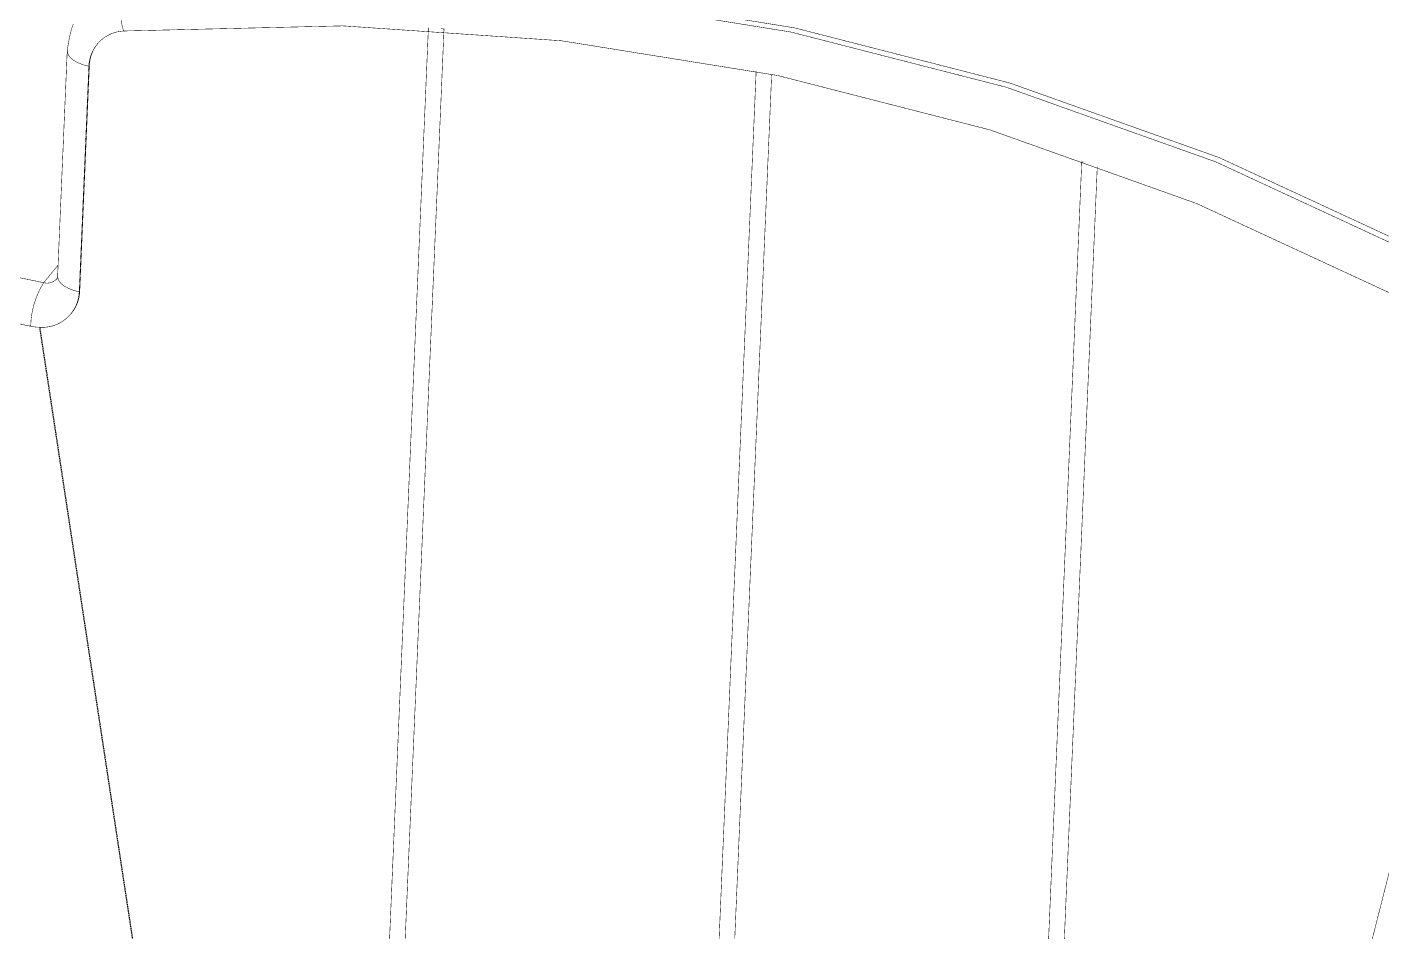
# Model space of a CAD drawing. Header units: inches. Extents: x 0 to 35.2, y -0.7 to 15.9.
# Drawn here: x 13.351 to 14.688, y 2.851 to 3.745 of the extents above; entities that cross this region are included whole.
import ezdxf

# ---------------------------------------------------------------- set-up
doc = ezdxf.new("R2010")
doc.units = ezdxf.units.IN
doc.header["$MEASUREMENT"] = 0
doc.layers.add('Dimensions', color=6, linetype='Continuous')

msp = doc.modelspace()

# ---------------------------------------------------------------- linework, layer by layer
at = {"layer": 'Dimensions'}
for points in [[(13.4496, 3.7843, 0.0005, 0.0005, -0.138023), (14.7231, 3.5193, 0.0005, 0.0005, 0)], [(13.453, 3.7884, 0.0005, 0.0005, -0.138023), (14.7266, 3.5235, 0.0005, 0.0005, 0)], [(13.446, 3.7407, 0.0005, 0.0005, -0.202599), (13.4496, 3.7843, 0.0005, 0.0005, 0)], [(13.3937, 3.739, 0.0005, 0.0005, -0.032181), (13.3964, 3.7476, 0.0005, 0.0005, 0)], [(13.446, 3.7407, 0.0005, 0.0005, -0.138023), (14.7014, 3.4795, 0.0005, 0.0005, 0)], [(13.3918, 3.7301, 0.0005, 0.0005, -0.019403), (13.3937, 3.739, 0.0005, 0.0005, 0)], [(13.4117, 3.7059, 0.0005, 0.0005, -0.390557), (13.446, 3.7407, 0.0005, 0.0005, 0)], [(13.68, 2.174, 0.0005, 0.0005, 0), (13.7469, 3.7439, 0.0005, 0.0005, 0)], [(13.6953, 2.1708, 0.0005, 0.0005, 0), (13.7623, 3.7426, 0.0005, 0.0005, 0)], [(13.7598, 3.7431, 0.0005, 0.0005, 0), (13.7623, 3.7426, 0.0005, 0.0005, 0)], [(13.3809, 3.4985, 0.0005, 0.0005, 0), (13.3904, 3.7212, 0.0005, 0.0005, 0)], [(13.3904, 3.7212, 0.0005, 0.0005, -0.006493), (13.3918, 3.7301, 0.0005, 0.0005, 0)], [(13.3904, 3.7212, 0.0005, 0.0005, 0), (13.3905, 3.7204, 0.0005, 0.0005, 0)], [(13.3905, 3.7204, 0.0005, 0.0005, 0), (13.3913, 3.7174, 0.0005, 0.0005, 0)], [(13.3913, 3.7174, 0.0005, 0.0005, 0), (13.3934, 3.7145, 0.0005, 0.0005, 0)], [(13.4123, 3.7066, 0.0005, 0.0005, -0.164398), (13.4204, 3.7283, 0.0005, 0.0005, 0)], [(13.3934, 3.7145, 0.0005, 0.0005, 0), (13.3966, 3.7118, 0.0005, 0.0005, 0)], [(13.3966, 3.7118, 0.0005, 0.0005, 0), (13.4009, 3.7094, 0.0005, 0.0005, 0)], [(13.4009, 3.7094, 0.0005, 0.0005, 0), (13.406, 3.7074, 0.0005, 0.0005, 0)], [(13.4022, 3.4831, 0.0005, 0.0005, 0), (13.4117, 3.7059, 0.0005, 0.0005, 0)], [(13.4028, 3.4838, 0.0005, 0.0005, 0), (13.4123, 3.7066, 0.0005, 0.0005, 0)], [(13.406, 3.7074, 0.0005, 0.0005, 0), (13.4117, 3.7059, 0.0005, 0.0005, 0)], [(13.4117, 3.7059, 0.0005, 0.0005, 0), (13.4123, 3.7066, 0.0005, 0.0005, 0)], [(14.0024, 2.1069, 0.0005, 0.0005, 0), (14.0704, 3.7011, 0.0005, 0.0005, 0)], [(14.0177, 2.1037, 0.0005, 0.0005, 0), (14.0857, 3.6979, 0.0005, 0.0005, 0)], [(12.7143, 3.628, 0.0005, 0.0005, 0), (13.3671, 3.4922, 0.0005, 0.0005, 0)], [(14.3248, 2.0399, 0.0005, 0.0005, 0), (14.3918, 3.6116, 0.0005, 0.0005, 0)], [(14.3918, 3.6116, 0.0005, 0.0005, 0), (14.3933, 3.6113, 0.0005, 0.0005, 0)], [(14.3402, 2.0367, 0.0005, 0.0005, 0), (14.4071, 3.6064, 0.0005, 0.0005, 0)], [(12.7016, 3.585, 0.0005, 0.0005, 0), (13.3543, 3.4492, 0.0005, 0.0005, 0)], [(13.3671, 3.4922, 0.0005, 0.0005, 0), (13.3814, 3.5096, 0.0005, 0.0005, 0)], [(13.3543, 3.4492, 0.0005, 0.0005, -0.135237), (13.3671, 3.4922, 0.0005, 0.0005, 0)], [(13.3804, 3.4963, 0.0005, 0.0005, -0.284279), (13.3671, 3.4922, 0.0005, 0.0005, 0)], [(13.3805, 3.4964, 0.0005, 0.0005, -0.049032), (13.3803, 3.4963, 0.0005, 0.0005, 0)], [(13.3806, 3.4966, 0.0005, 0.0005, -0.080159), (13.3805, 3.4964, 0.0005, 0.0005, 0)], [(13.3807, 3.497, 0.0005, 0.0005, -0.049369), (13.3806, 3.4966, 0.0005, 0.0005, 0)], [(13.3809, 3.4985, 0.0005, 0.0005, -0.024346), (13.3807, 3.497, 0.0005, 0.0005, 0)], [(13.3809, 3.498, 0.0005, 0.0005, 0), (13.3809, 3.4985, 0.0005, 0.0005, 0)], [(13.3809, 3.498, 0.0005, 0.0005, 0), (13.381, 3.4977, 0.0005, 0.0005, 0)], [(13.381, 3.4977, 0.0005, 0.0005, 0), (13.3818, 3.4947, 0.0005, 0.0005, 0)], [(13.3818, 3.4947, 0.0005, 0.0005, 0), (13.3839, 3.4918, 0.0005, 0.0005, 0)], [(13.3839, 3.4918, 0.0005, 0.0005, 0), (13.3871, 3.489, 0.0005, 0.0005, 0)], [(13.4022, 3.4831, 0.0005, 0.0005, -0.425432), (13.3629, 3.4482, 0.0005, 0.0005, 0)], [(13.3871, 3.489, 0.0005, 0.0005, 0), (13.3914, 3.4867, 0.0005, 0.0005, 0)], [(13.3914, 3.4867, 0.0005, 0.0005, 0), (13.3965, 3.4847, 0.0005, 0.0005, 0)], [(13.4028, 3.4838, 0.0005, 0.0005, -0.164822), (13.3947, 3.4621, 0.0005, 0.0005, 0)], [(13.3965, 3.4847, 0.0005, 0.0005, 0), (13.4022, 3.4831, 0.0005, 0.0005, 0)], [(13.4022, 3.4831, 0.0005, 0.0005, 0), (13.4028, 3.4838, 0.0005, 0.0005, 0)], [(13.3942, 3.4614, 0.0005, 0.0005, 0), (13.3947, 3.4621, 0.0005, 0.0005, 0)], [(13.3629, 3.4482, 0.0005, 0.0005, -0.04409), (13.3543, 3.4492, 0.0005, 0.0005, 0)], [(13.3629, 3.4482, 0.0005, 0.0005, 0), (13.5524, 2.1997, 0.0005, 0.0005, 0)], [(13.3636, 3.4482, 0.0005, 0.0005, 0), (13.5529, 2.2004, 0.0005, 0.0005, 0)], [(14.4666, 2.0095, 0.0005, 0.0005, 0), (14.7582, 3.1579, 0.0005, 0.0005, 0)]]:
    msp.add_lwpolyline(points, format="xyseb", dxfattribs=at)
for points in [[(13.3935, 3.739, 0.00025, 0.00025, 1), (13.3938, 3.739, 0.00025, 0.00025, 1)], [(13.3935, 3.739, 0.00025, 0.00025, 1), (13.3938, 3.739, 0.00025, 0.00025, 1)], [(13.4458, 3.7407, 0.00025, 0.00025, 1), (13.4461, 3.7407, 0.00025, 0.00025, 1)], [(13.4458, 3.7407, 0.00025, 0.00025, 1), (13.4461, 3.7407, 0.00025, 0.00025, 1)], [(13.4458, 3.7407, 0.00025, 0.00025, 1), (13.4461, 3.7407, 0.00025, 0.00025, 1)], [(13.7468, 3.7439, 0.00025, 0.00025, 1), (13.747, 3.7439, 0.00025, 0.00025, 1)], [(13.7596, 3.7431, 0.00025, 0.00025, 1), (13.7599, 3.7431, 0.00025, 0.00025, 1)], [(13.7622, 3.7426, 0.00025, 0.00025, 1), (13.7625, 3.7426, 0.00025, 0.00025, 1)], [(13.7622, 3.7426, 0.00025, 0.00025, 1), (13.7625, 3.7426, 0.00025, 0.00025, 1)], [(13.3903, 3.7212, 0.00025, 0.00025, 1), (13.3906, 3.7212, 0.00025, 0.00025, 1)], [(13.3903, 3.7212, 0.00025, 0.00025, 1), (13.3906, 3.7212, 0.00025, 0.00025, 1)], [(13.3903, 3.7212, 0.00025, 0.00025, 1), (13.3906, 3.7212, 0.00025, 0.00025, 1)], [(13.3903, 3.7204, 0.00025, 0.00025, 1), (13.3906, 3.7204, 0.00025, 0.00025, 1)], [(13.3903, 3.7204, 0.00025, 0.00025, 1), (13.3906, 3.7204, 0.00025, 0.00025, 1)], [(13.3912, 3.7174, 0.00025, 0.00025, 1), (13.3914, 3.7174, 0.00025, 0.00025, 1)], [(13.3912, 3.7174, 0.00025, 0.00025, 1), (13.3914, 3.7174, 0.00025, 0.00025, 1)], [(13.3917, 3.7301, 0.00025, 0.00025, 1), (13.3919, 3.7301, 0.00025, 0.00025, 1)], [(13.3917, 3.7301, 0.00025, 0.00025, 1), (13.3919, 3.7301, 0.00025, 0.00025, 1)], [(13.4203, 3.7283, 0.00025, 0.00025, 1), (13.4205, 3.7283, 0.00025, 0.00025, 1)], [(13.3933, 3.7145, 0.00025, 0.00025, 1), (13.3935, 3.7145, 0.00025, 0.00025, 1)], [(13.3933, 3.7145, 0.00025, 0.00025, 1), (13.3935, 3.7145, 0.00025, 0.00025, 1)], [(13.3965, 3.7118, 0.00025, 0.00025, 1), (13.3967, 3.7118, 0.00025, 0.00025, 1)], [(13.3965, 3.7118, 0.00025, 0.00025, 1), (13.3967, 3.7118, 0.00025, 0.00025, 1)], [(13.4007, 3.7094, 0.00025, 0.00025, 1), (13.401, 3.7094, 0.00025, 0.00025, 1)], [(13.4007, 3.7094, 0.00025, 0.00025, 1), (13.401, 3.7094, 0.00025, 0.00025, 1)], [(13.4058, 3.7074, 0.00025, 0.00025, 1), (13.4061, 3.7074, 0.00025, 0.00025, 1)], [(13.4058, 3.7074, 0.00025, 0.00025, 1), (13.4061, 3.7074, 0.00025, 0.00025, 1)], [(13.4116, 3.7059, 0.00025, 0.00025, 1), (13.4119, 3.7059, 0.00025, 0.00025, 1)], [(13.4116, 3.7059, 0.00025, 0.00025, 1), (13.4119, 3.7059, 0.00025, 0.00025, 1)], [(13.4116, 3.7059, 0.00025, 0.00025, 1), (13.4119, 3.7059, 0.00025, 0.00025, 1)], [(13.4116, 3.7059, 0.00025, 0.00025, 1), (13.4119, 3.7059, 0.00025, 0.00025, 1)], [(13.4122, 3.7066, 0.00025, 0.00025, 1), (13.4124, 3.7066, 0.00025, 0.00025, 1)], [(13.4122, 3.7066, 0.00025, 0.00025, 1), (13.4124, 3.7066, 0.00025, 0.00025, 1)], [(13.4122, 3.7066, 0.00025, 0.00025, 1), (13.4124, 3.7066, 0.00025, 0.00025, 1)], [(14.0702, 3.7011, 0.00025, 0.00025, 1), (14.0705, 3.7011, 0.00025, 0.00025, 1)], [(14.0856, 3.6979, 0.00025, 0.00025, 1), (14.0858, 3.6979, 0.00025, 0.00025, 1)], [(14.3917, 3.6116, 0.00025, 0.00025, 1), (14.3919, 3.6116, 0.00025, 0.00025, 1)], [(14.3917, 3.6116, 0.00025, 0.00025, 1), (14.3919, 3.6116, 0.00025, 0.00025, 1)], [(14.3932, 3.6113, 0.00025, 0.00025, 1), (14.3934, 3.6113, 0.00025, 0.00025, 1)], [(14.407, 3.6064, 0.00025, 0.00025, 1), (14.4072, 3.6064, 0.00025, 0.00025, 1)], [(13.3813, 3.5096, 0.00025, 0.00025, 1), (13.3815, 3.5096, 0.00025, 0.00025, 1)], [(13.3669, 3.4922, 0.00025, 0.00025, 1), (13.3672, 3.4922, 0.00025, 0.00025, 1)], [(13.3669, 3.4922, 0.00025, 0.00025, 1), (13.3672, 3.4922, 0.00025, 0.00025, 1)], [(13.3669, 3.4922, 0.00025, 0.00025, 1), (13.3672, 3.4922, 0.00025, 0.00025, 1)], [(13.3669, 3.4922, 0.00025, 0.00025, 1), (13.3672, 3.4922, 0.00025, 0.00025, 1)], [(13.3802, 3.4963, 0.00025, 0.00025, 1), (13.3805, 3.4963, 0.00025, 0.00025, 1)], [(13.3802, 3.4963, 0.00025, 0.00025, 1), (13.3805, 3.4963, 0.00025, 0.00025, 1)], [(13.3803, 3.4964, 0.00025, 0.00025, 1), (13.3806, 3.4964, 0.00025, 0.00025, 1)], [(13.3803, 3.4964, 0.00025, 0.00025, 1), (13.3806, 3.4964, 0.00025, 0.00025, 1)], [(13.3805, 3.4966, 0.00025, 0.00025, 1), (13.3807, 3.4966, 0.00025, 0.00025, 1)], [(13.3805, 3.4966, 0.00025, 0.00025, 1), (13.3807, 3.4966, 0.00025, 0.00025, 1)], [(13.3806, 3.497, 0.00025, 0.00025, 1), (13.3809, 3.497, 0.00025, 0.00025, 1)], [(13.3806, 3.497, 0.00025, 0.00025, 1), (13.3809, 3.497, 0.00025, 0.00025, 1)], [(13.3808, 3.4985, 0.00025, 0.00025, 1), (13.3811, 3.4985, 0.00025, 0.00025, 1)], [(13.3808, 3.4985, 0.00025, 0.00025, 1), (13.3811, 3.4985, 0.00025, 0.00025, 1)], [(13.3808, 3.4985, 0.00025, 0.00025, 1), (13.3811, 3.4985, 0.00025, 0.00025, 1)], [(13.3808, 3.498, 0.00025, 0.00025, 1), (13.3811, 3.498, 0.00025, 0.00025, 1)], [(13.3808, 3.498, 0.00025, 0.00025, 1), (13.3811, 3.498, 0.00025, 0.00025, 1)], [(13.3808, 3.4977, 0.00025, 0.00025, 1), (13.3811, 3.4977, 0.00025, 0.00025, 1)], [(13.3808, 3.4977, 0.00025, 0.00025, 1), (13.3811, 3.4977, 0.00025, 0.00025, 1)], [(13.3817, 3.4947, 0.00025, 0.00025, 1), (13.3819, 3.4947, 0.00025, 0.00025, 1)], [(13.3817, 3.4947, 0.00025, 0.00025, 1), (13.3819, 3.4947, 0.00025, 0.00025, 1)], [(13.3838, 3.4918, 0.00025, 0.00025, 1), (13.384, 3.4918, 0.00025, 0.00025, 1)], [(13.3838, 3.4918, 0.00025, 0.00025, 1), (13.384, 3.4918, 0.00025, 0.00025, 1)], [(13.387, 3.489, 0.00025, 0.00025, 1), (13.3872, 3.489, 0.00025, 0.00025, 1)], [(13.387, 3.489, 0.00025, 0.00025, 1), (13.3872, 3.489, 0.00025, 0.00025, 1)], [(13.3912, 3.4867, 0.00025, 0.00025, 1), (13.3915, 3.4867, 0.00025, 0.00025, 1)], [(13.3912, 3.4867, 0.00025, 0.00025, 1), (13.3915, 3.4867, 0.00025, 0.00025, 1)], [(13.3963, 3.4847, 0.00025, 0.00025, 1), (13.3966, 3.4847, 0.00025, 0.00025, 1)], [(13.3963, 3.4847, 0.00025, 0.00025, 1), (13.3966, 3.4847, 0.00025, 0.00025, 1)], [(13.4021, 3.4831, 0.00025, 0.00025, 1), (13.4024, 3.4831, 0.00025, 0.00025, 1)], [(13.4021, 3.4831, 0.00025, 0.00025, 1), (13.4024, 3.4831, 0.00025, 0.00025, 1)], [(13.4021, 3.4831, 0.00025, 0.00025, 1), (13.4024, 3.4831, 0.00025, 0.00025, 1)], [(13.4021, 3.4831, 0.00025, 0.00025, 1), (13.4024, 3.4831, 0.00025, 0.00025, 1)], [(13.4027, 3.4838, 0.00025, 0.00025, 1), (13.4029, 3.4838, 0.00025, 0.00025, 1)], [(13.4027, 3.4838, 0.00025, 0.00025, 1), (13.4029, 3.4838, 0.00025, 0.00025, 1)], [(13.4027, 3.4838, 0.00025, 0.00025, 1), (13.4029, 3.4838, 0.00025, 0.00025, 1)], [(13.394, 3.4614, 0.00025, 0.00025, 1), (13.3943, 3.4614, 0.00025, 0.00025, 1)], [(13.3946, 3.4621, 0.00025, 0.00025, 1), (13.3949, 3.4621, 0.00025, 0.00025, 1)], [(13.3946, 3.4621, 0.00025, 0.00025, 1), (13.3949, 3.4621, 0.00025, 0.00025, 1)], [(13.3542, 3.4492, 0.00025, 0.00025, 1), (13.3544, 3.4492, 0.00025, 0.00025, 1)], [(13.3542, 3.4492, 0.00025, 0.00025, 1), (13.3544, 3.4492, 0.00025, 0.00025, 1)], [(13.3542, 3.4492, 0.00025, 0.00025, 1), (13.3544, 3.4492, 0.00025, 0.00025, 1)], [(13.3628, 3.4482, 0.00025, 0.00025, 1), (13.3631, 3.4482, 0.00025, 0.00025, 1)], [(13.3628, 3.4482, 0.00025, 0.00025, 1), (13.3631, 3.4482, 0.00025, 0.00025, 1)], [(13.3628, 3.4482, 0.00025, 0.00025, 1), (13.3631, 3.4482, 0.00025, 0.00025, 1)], [(13.3635, 3.4482, 0.00025, 0.00025, 1), (13.3637, 3.4482, 0.00025, 0.00025, 1)]]:
    msp.add_lwpolyline(points, format="xyseb", close=True, dxfattribs=at)

doc.saveas('drawing.dxf')
